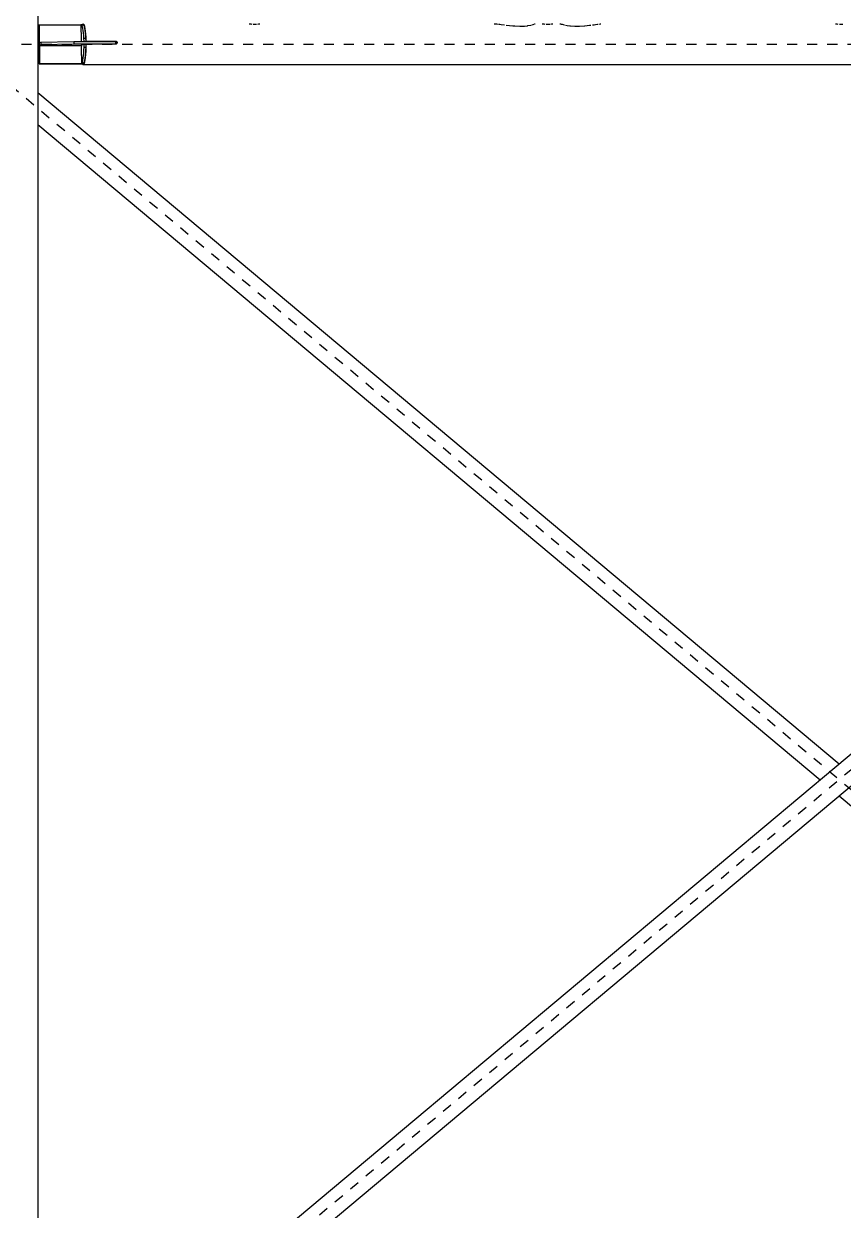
# Model space of a CAD drawing. Header units: millimetres. Extents: x 149919 to 150445, y 136651 to 136866.
# Drawn here: x 150376.73 to 150384.87, y 136778.9 to 136790.68 of the extents above; entities that cross this region are included whole.
import ezdxf

# ---------------------------------------------------------------- set-up
doc = ezdxf.new("R2010")
doc.units = ezdxf.units.MM
doc.header["$LTSCALE"] = 0.25
doc.linetypes.add('CENTER', pattern=[50.8, 31.75, -6.35, 6.35, -6.35])
doc.linetypes.add('XKITLINE00', pattern=[0])

# ---------------------------------------------------------------- blocks, each defined once
blk = doc.blocks.new('çatıı')
at = {"color": 8, "linetype": 'XKITLINE00'}
for p, q in [((23506.2, 14354.3), (23506.2, 12689.5)), ((23507.1, 14029.4), (23507.4, 14029.6)), ((23507.1, 14029.4), (23507.5, 13990.9)), ((23507.4, 14029.6), (23507.8, 13991.1)), ((23507.4, 14029.6), (23549, 14029.6)), ((23549, 14029.7), (23551, 14029.7)), ((23549, 14029.7), (23549.2, 14014.1)), ((23549, 14029.7), (23549.4, 14029.5)), ((23549.4, 14029.5), (23551.4, 14029.5)), ((23549.4, 14029.5), (23549.9, 14028.8)), ((23549.9, 14028.8), (23550.2, 14027.6)), ((23550.5, 14030.3), (23550.2, 14029.7)), ((23550.2, 14027.6), (23550.6, 14026)), ((23550.5, 14030.3), (23550.6, 14030.3)), ((23550.6, 14030.3), (23550.6, 14029.7)), ((23550.6, 14030.3), (23551, 14030.3)), ((23550.6, 14026), (23550.9, 14024)), ((23550.9, 14024), (23551.2, 14021.6)), ((23551, 14030.6), (23551.5, 14030.3)), ((23551, 14030.6), (23551, 14030.6)), ((23551, 14030.6), (23551, 14029.7)), ((23551, 14029.7), (23551.4, 14029.5)), ((23551.4, 14029.5), (23551.8, 14028.8)), ((23551.5, 14030.3), (23552, 14029.4)), ((23551.8, 14028.8), (23552.2, 14027.6)), ((23552, 14029.4), (23552.4, 14027.9)), ((23552.2, 14027.6), (23552.6, 14026)), ((23552.4, 14027.9), (23552.8, 14025.8)), ((23552.6, 14026), (23552.9, 14024)), ((23552.8, 14025.8), (23553.2, 14023.3)), ((23552.9, 14024), (23553.2, 14021.6)), ((23716, 14030.5), (23716.4, 14030.5)), ((23716.4, 14030.5), (23717.1, 14030.5)), ((23717.1, 14030.5), (23717.6, 14030.4)), ((23717.6, 14030.4), (23718.7, 14030.3)), ((23720.1, 14030.2), (23721, 14030.1)), ((23721, 14030.1), (23722.7, 14030.1)), ((23722.7, 14030.1), (23723.4, 14030.2)), ((23724.6, 14030.3), (23725.6, 14030.4)), ((23725.6, 14030.4), (23725.8, 14030.5)), ((23725.8, 14030.5), (23726.4, 14030.5)), ((23726.4, 14030.5), (23726.5, 14030.5)), ((23959.4, 14030.5), (23960.8, 14030.5)), ((23960.8, 14030.5), (23961.5, 14030.4)), ((23961.5, 14030.4), (23962.5, 14030.3)), ((23963.4, 14030.2), (23964.9, 14030)), ((23964.9, 14030), (23966.3, 14029.9)), ((23966.3, 14029.9), (23969.4, 14029.4)), ((23971.3, 14029.2), (23974.5, 14028.9)), ((23974.5, 14028.9), (23977.7, 14028.6)), ((23977.7, 14028.6), (23979.7, 14028.4)), ((23979.7, 14028.4), (23984.8, 14028.2)), ((23984.8, 14028.2), (23989.2, 14028.2)), ((23989.2, 14028.2), (23992.5, 14028.6)), ((23992.5, 14028.6), (23992.8, 14028.7)), ((23992.8, 14028.7), (23995.8, 14029.1)), ((23995.8, 14029.1), (23996.1, 14029.2)), ((23996.8, 14029.4), (23997.8, 14029.7)), ((23997.8, 14029.7), (23997.9, 14029.9)), ((23997.9, 14029.9), (23999.1, 14030.2)), ((23999.3, 14030.3), (23999.6, 14030.5)), ((23999.6, 14030.5), (23999.8, 14030.5)), ((23999.8, 14030.5), (23999.9, 14030.5)), ((24007, 14030.5), (24007.4, 14030.5)), ((24007.4, 14030.5), (24008.1, 14030.5)), ((24008.1, 14030.5), (24008.6, 14030.4)), ((24008.6, 14030.4), (24009.7, 14030.3)), ((24011, 14030.2), (24012, 14030.1)), ((24012, 14030.1), (24013.7, 14030.1)), ((24013.7, 14030.1), (24014.4, 14030.2)), ((24015.6, 14030.3), (24016.6, 14030.4)), ((24016.6, 14030.4), (24016.8, 14030.5)), ((24016.8, 14030.5), (24017.4, 14030.5)), ((24017.4, 14030.5), (24017.5, 14030.5)), ((24024.3, 14030.5), (24025.1, 14030.5)), ((24025.1, 14030.5), (24025.2, 14030.5)), ((24025.2, 14030.5), (24025.8, 14030.3)), ((24026.2, 14030.2), (24026.7, 14030)), ((24026.7, 14030), (24027.9, 14029.9)), ((24027.9, 14029.9), (24028.8, 14029.5)), ((24028.8, 14029.5), (24029.2, 14029.4)), ((24030.2, 14029.2), (24031.6, 14028.9)), ((24031.6, 14028.9), (24034.3, 14028.6)), ((24034.3, 14028.6), (24035.1, 14028.5)), ((24035.1, 14028.5), (24039.2, 14028.2)), ((24039.2, 14028.2), (24043.9, 14028.2)), ((24043.9, 14028.2), (24049, 14028.6)), ((24049, 14028.6), (24049.4, 14028.6)), ((24049.4, 14028.6), (24053.9, 14029)), ((24053.9, 14029), (24055.2, 14029.2)), ((24056.8, 14029.4), (24058.4, 14029.6)), ((24058.4, 14029.6), (24059.7, 14029.9)), ((24059.7, 14029.9), (24062, 14030.1)), ((24062, 14030.1), (24062.3, 14030.2)), ((24063, 14030.3), (24064.4, 14030.5)), ((24064.4, 14030.5), (24064.6, 14030.5)), ((24064.6, 14030.5), (24065.1, 14030.5)), ((24298, 14030.5), (24298.3, 14030.5)), ((24298.3, 14030.5), (24299.1, 14030.5)), ((24299.1, 14030.5), (24299.6, 14030.4)), ((24299.6, 14030.4), (24300.6, 14030.3)), ((24302, 14030.2), (24303, 14030.1)), ((24303, 14030.1), (24304.7, 14030.1)), ((24304.7, 14030.1), (24305.4, 14030.2)), ((23507.6, 14011.6), (23509, 14012.4)), ((23509, 14012.4), (23541.8, 14013)), ((23509, 14012.4), (23509, 14009.9)), ((23541.8, 14013), (23551.7, 14013)), ((23541.8, 14013), (23541.8, 14010.5)), ((23549.2, 14014.1), (23549.3, 14013)), ((23551.2, 14021.6), (23551.4, 14018.9)), ((23551.4, 14018.9), (23551.6, 14016.1)), ((23551.6, 14016.1), (23553.6, 14016.1)), ((23551.6, 14016.1), (23551.7, 14013)), ((23551.7, 14013), (23553.7, 14013)), ((23551.7, 14013), (23551.7, 14013)), ((23553.2, 14023.3), (23553.5, 14020.4)), ((23553.2, 14021.6), (23553.4, 14018.9)), ((23553.4, 14018.9), (23553.6, 14016.1)), ((23553.5, 14020.4), (23553.7, 14017.2)), ((23553.6, 14016.1), (23553.7, 14013)), ((23553.7, 14017.2), (23553.8, 14013.8)), ((23553.7, 14013.1), (23553.8, 14013.2)), ((23553.7, 14013.1), (23583.3, 14013.1)), ((23553.7, 14013), (23583.4, 14013)), ((23553.7, 14013), (23553.7, 14013)), ((23553.8, 14013.8), (23553.8, 14013.2)), ((23553.8, 14013.2), (23583.5, 14013.2)), ((23580.9, 14013.1), (23580.9, 14013)), ((23583.3, 14013.1), (23583.5, 14013.2)), ((23583.3, 14013.1), (23583.7, 14013.1)), ((23583.4, 14013), (23583.4, 14010.5)), ((23583.5, 14013.2), (23583.9, 14013.2)), ((23583.7, 14013.1), (23583.9, 14013.2)), ((23583.7, 14013.1), (23584, 14012.9)), ((23583.9, 14013.2), (23584.2, 14013)), ((23584, 14012.9), (23584.3, 14012.7)), ((23584.2, 14013), (23584.5, 14012.8)), ((23584.3, 14012.7), (23584.5, 14012.4)), ((23584.5, 14012.8), (23584.7, 14012.5)), ((23584.5, 14012.4), (23584.6, 14012.1)), ((23584.6, 14012.1), (23584.7, 14011.8)), ((23584.7, 14012.5), (23584.8, 14012.2)), ((23584.8, 14012.2), (23584.9, 14011.9)), ((23507.6, 14011.6), (23507.6, 14009.1)), ((23507.6, 14009.1), (23509, 14009.9)), ((23507.6, 14009.1), (23549.5, 14009.1)), ((23509, 14009.9), (23541.8, 14010.5)), ((23541.8, 14010.5), (23551.7, 14010.5)), ((23549.6, 14009.3), (23549.3, 14006.6)), ((23549.3, 14006.6), (23549.4, 13991.1)), ((23549.6, 14009.3), (23551.7, 14010.5)), ((23551.4, 14001.5), (23551.2, 13998.9)), ((23551.6, 14004.4), (23551.4, 14001.5)), ((23551.7, 14007.4), (23551.6, 14004.4)), ((23551.7, 14010.5), (23551.7, 14007.4)), ((23551.7, 14010.5), (23553.7, 14010.5)), ((23551.7, 14007.4), (23553.7, 14007.4)), ((23553.4, 14001.5), (23553.2, 13998.9)), ((23553.6, 14004.4), (23553.4, 14001.5)), ((23553.7, 14003.3), (23553.5, 14000.1)), ((23553.7, 14007.4), (23553.6, 14004.4)), ((23553.7, 14010.4), (23553.8, 14010.5)), ((23553.7, 14010.5), (23583.4, 14010.5)), ((23553.7, 14010.5), (23553.7, 14007.4)), ((23553.8, 14006.7), (23553.7, 14003.3)), ((23553.8, 14010.5), (23583.5, 14010.5)), ((23553.8, 14010.5), (23553.8, 14010.3)), ((23553.8, 14010.3), (23553.8, 14006.7)), ((23583.4, 14010.5), (23583.4, 14010.5)), ((23583.5, 14010.5), (23583.9, 14010.6)), ((23583.9, 14010.6), (23584.2, 14010.7)), ((23584.1, 14010.6), (23584.3, 14010.8)), ((23584.2, 14010.7), (23584.5, 14010.9)), ((23584.5, 14011.1), (23584.3, 14010.8)), ((23584.7, 14011.4), (23584.5, 14011.1)), ((23584.7, 14011.2), (23584.5, 14010.9)), ((23584.7, 14011.8), (23584.7, 14011.4)), ((23584.8, 14011.5), (23584.7, 14011.2)), ((23584.9, 14011.9), (23584.8, 14011.5)), ((23506.2, 12630), (25130.4, 13990)), ((23507.5, 13990.9), (23507.8, 13991.1)), ((23507.5, 13990.9), (23551.4, 13990.9)), ((23507.8, 13991.1), (23549.4, 13991.1)), ((23549, 13990.9), (23549.1, 13990.9)), ((23549.1, 13990.9), (23549.1, 13990.9)), ((23549.1, 13990.9), (23551.1, 13990.9)), ((23549.8, 13991.8), (23549.4, 13991.1)), ((23549.4, 13991.1), (23551.4, 13991.1)), ((23550.2, 13992.9), (23549.8, 13991.8)), ((23549.8, 13991.8), (23551.8, 13991.8)), ((23550.6, 13994.5), (23550.2, 13992.9)), ((23550.2, 13990.9), (23550.5, 13990.3)), ((23550.5, 13990.3), (23551, 13990)), ((23550.9, 13996.5), (23550.6, 13994.5)), ((23551.2, 13998.9), (23550.9, 13996.5)), ((23551, 13990.9), (23551.1, 13990)), ((23551, 13990), (23551.1, 13990)), ((23551, 13990), (24815.9, 13990)), ((23551.1, 13990.9), (23551.1, 13990.9)), ((23551.1, 13990), (23580.8, 13990)), ((23551.8, 13991.8), (23551.4, 13991.1)), ((23551.4, 13991.1), (23551.4, 13990.2)), ((23551.4, 13990.2), (23551.5, 13990.3)), ((23551.4, 13990.2), (23581.1, 13990.2)), ((23552, 13991.2), (23551.5, 13990.3)), ((23552.2, 13992.9), (23551.8, 13991.8)), ((23552.4, 13992.7), (23552, 13991.2)), ((23552.6, 13994.5), (23552.2, 13992.9)), ((23552.8, 13994.7), (23552.4, 13992.7)), ((23552.9, 13996.5), (23552.6, 13994.5)), ((23553.2, 13997.2), (23552.8, 13994.7)), ((23553.2, 13998.9), (23552.9, 13996.5)), ((23553.5, 14000.1), (23553.2, 13997.2)), ((23580.8, 13990.2), (23580.8, 13990)), ((23580.8, 13990), (23581.1, 13990)), ((23581.1, 13990.2), (23581.1, 13990)), ((23581.1, 13990.2), (23581.5, 13990.2)), ((23581.1, 13990), (23581.5, 13990)), ((23581.5, 13990.2), (23581.8, 13990.2)), ((23581.5, 13990), (23581.8, 13990)), ((23581.8, 13990.2), (23582, 13990.2)), ((23581.8, 13990), (23582, 13990.1)), ((23582, 13990.2), (23582.2, 13990.2)), ((23582, 13990.1), (23582.2, 13990.1)), ((23582.2, 13990.2), (23582.3, 13990.1)), ((23582.2, 13990.1), (23582.3, 13990.1)), ((23582.3, 13990.1), (23582.3, 13990.1)), ((23506.2, 12598.2), (25161.6, 13984.3)), ((23506.2, 13962.4), (24301.8, 13296.2)), ((23506.2, 13930.6), (24282.8, 13280.3)), ((24301.8, 13264.4), (25130.4, 12570.6))]:
    blk.add_line(p, q, dxfattribs=at)
at = {"color": 8, "linetype": 'CENTER'}
for p, q in [((25173.6, 14010.3), (23430, 12550.3)), ((25173.6, 12550.3), (23430, 14010.3)), ((23430, 14010.3), (24815.9, 14010.3))]:
    blk.add_line(p, q, dxfattribs=at)

msp = doc.modelspace()

# ---------------------------------------------------------------- block references
at = {"xscale": 0.009999943142843078, "yscale": 0.009999943142843078, "zscale": 0.009999943142843078}
msp.add_blockref('çatıı', (150141.814, 136650.373), dxfattribs=at)

doc.saveas('drawing.dxf')
